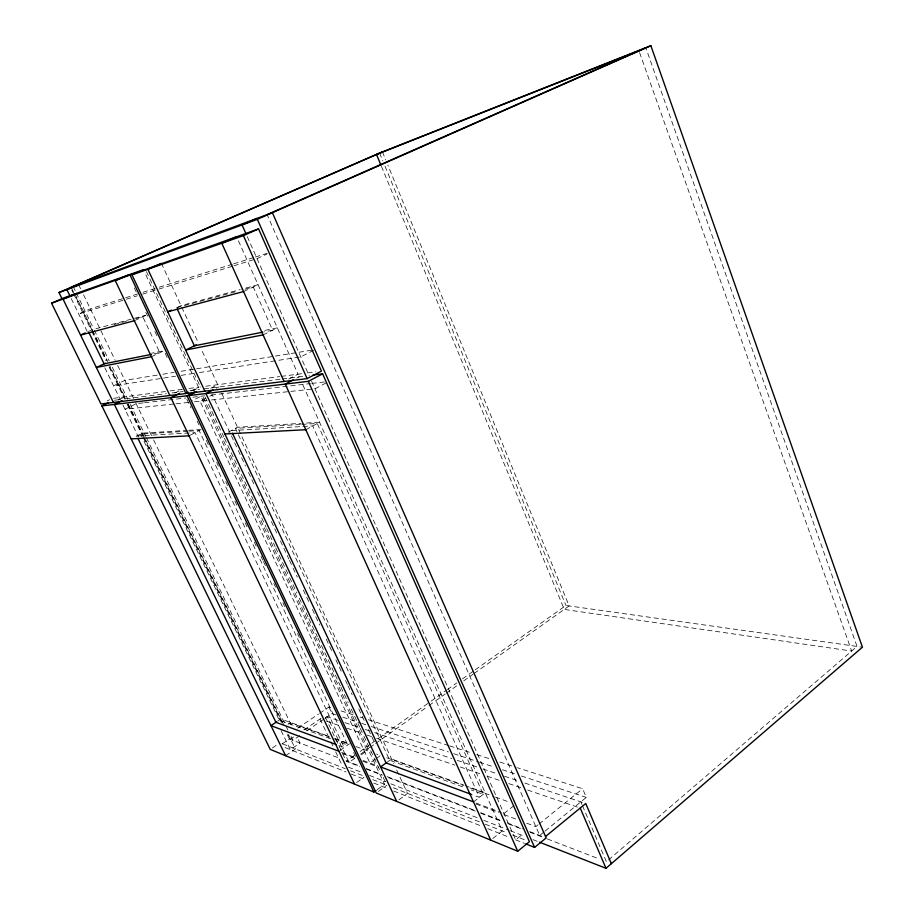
<?xml version="1.0" encoding="UTF-8"?>
<svg xmlns="http://www.w3.org/2000/svg" width="914" height="914" viewBox="0 0 914 914"><rect width="100%" height="100%" fill="white"/><g stroke="black" fill="none" stroke-linecap="round" stroke-linejoin="round"><path stroke-width="0.69" stroke-dasharray="4.57 3.43" d="M608.541 859.891L857.046 646.438L645.798 47.711M544.047 831.9L539.717 835.442L267.128 214.63M545.132 831.02L586.308 797.396L582.629 788.725L517.495 767.749M538.026 824.874L535.855 826.633L526.533 823.114M539.111 823.994L582.629 788.725M311.56 381.138L515.645 839.829L522.922 833.934M492.829 838.458L502.243 830.929L302.134 383.286M503.945 813.529L514.468 805.211M473.509 801.898L485.22 792.838L465.157 785.583M398.904 799.841L407.541 793.398L396.128 768.8M378.339 791.444L386.851 785.195M377.116 789.73L384.554 784.281L202.577 395.911M386.096 762.95L391.569 758.986L463.821 785.103M356.62 782.567L363.932 777.277M375.231 759.283L369.953 763.064L200.017 401.189L208.632 396.813M376.294 758.517L380.51 755.49L376.511 754.039M354.815 758.266L349.022 762.39L327.383 716.747M360.607 754.153L368.719 748.383M369.873 747.561L374.512 744.27M375.665 743.448L427.809 706.385M428.963 705.562L445.187 694.034M446.34 693.212L457.925 684.974M463.718 680.861L472.995 674.269M474.149 673.447L569.148 605.925L387.856 165.126M361.361 754.781L367.165 750.657L200.966 396.242L192.477 400.549M354.392 755.547L346.257 761.316L359.579 766.458M360.207 751.422L370.673 743.996M371.827 743.173L429.946 701.952M431.111 701.129L446.226 690.401M447.38 689.579L456.68 682.986M462.495 678.862L474.115 670.613M475.28 669.791L565.949 605.479L862.439 647.192M339.985 750.497L349.525 743.79M285.602 755.718L295.428 748.966L288.596 734.856M281.958 744.019L289.395 738.946L339.848 758.391M293.702 736.935L290.264 739.289L287.773 734.148M304.031 729.909L321.225 718.176M299.803 735.587L292.891 740.294L289.669 733.634M306.693 730.88L323.956 719.09M325.087 718.313L332.011 713.594L336.066 714.931M297.747 728.15L318.506 714.051M319.66 713.274L328.891 707.013L331.611 707.882M272.406 747.938L277.787 744.282M288.059 724.254L290.229 722.791L333.142 738.341M277.582 721.203L280.906 718.987L329.726 736.638M305.813 429.717L319.534 422.222L302.568 423.273M228.329 432.139L237.526 427.272L301.152 423.353M314.964 388.804L327.566 382.132M296.901 378.019L299.232 376.797M190.249 435.201L201.16 429.511M288.733 379.024L298.055 374.18L237.172 237.983M313.639 350.302L300.763 356.883L276.839 360.584M136.152 436.321L142.39 433.133L187.164 430.38M209.866 396.185L212.322 394.928L234.018 441.451M210.734 388.233L217.749 384.691L200.954 348.531M216.492 388.187L218.823 387.01M190.957 390.998L198.498 387.205L145.246 273.56M192.854 390.758L200.417 386.953M174.803 393.031L182.194 389.341L166.794 391.352M263.083 334.89L277.342 327.852L263.552 330.628M118.477 399.955L124.807 396.847L110.034 366.354M107.178 400.938L109.657 399.715M151.438 356.723L163.96 350.713L151.667 353.192M243.558 291.543L258.068 284.722L241.559 289.201M177.419 307.321L181.029 305.642L240.188 289.578M134.335 320.723L147.04 314.873M257.028 258.593L266.762 254.138M88.395 331.508L92.291 329.737L145.669 315.239M137.683 293.965L90.326 308.829L78.73 314.016L125.001 299.632M143.087 292.263L157.973 287.59M159.333 287.167L232.396 264.226M233.744 263.803L254.046 257.428M255.394 257.005L267.574 253.178M126.372 299.209L137.26 295.828M142.698 294.137L157.676 289.475M159.036 289.053L232.533 266.214M233.893 265.791L254.309 259.439M114.25 324.527L127.857 320.86M136.015 318.655L142.812 316.815L159.801 352.713L152.844 354.095M176.631 307.687L238.2 291.052M245.043 289.201L253.247 286.985L272.612 330.183L264.226 331.862M157.219 375.128L124.864 380.35L113.599 385.799L175.522 376.237M162.852 374.226L174.106 372.409M181.143 371.267L195.208 369.005M196.613 368.776L274.006 356.289M275.411 356.06L313.399 349.925M181.143 375.368L193.814 373.415M199.446 372.535L275.434 360.802M113.553 398.321L165.4 391.535M188.981 388.45L198.498 387.205M205.753 386.256L279.741 376.579M281.146 376.397L302.18 373.643M307.675 372.923L315.924 371.838M114.501 400.252L120.134 399.532M125.766 398.824L166.405 393.66M172.015 392.951L183.223 391.523M190.032 390.666L199.549 389.455M204.142 388.873L280.895 379.127M282.3 378.956L303.357 376.282M143.235 402.914L136.152 403.737L125.001 409.266L174.62 403.919M144.652 402.754L185.736 398.001M192.82 397.19L204.759 395.808M211.237 395.054L310.406 383.594M311.823 383.423L327.406 381.618M176.036 403.771L188.798 402.4M194.431 401.794L210.06 400.103M211.477 399.955L289.452 391.546M290.869 391.398L312.131 389.101M188.57 430.288L199.766 429.603M187.987 431.237L140.528 434.081L141.773 436.652M189.381 431.157L199.149 430.563L347.766 745.024L335.906 740.706M300.329 424.484L235.424 428.38L389.741 760.299L464.575 787.537M301.746 424.404L317.261 423.468L483.278 794.346L471.258 789.97M136.792 435.989L195.116 432.665L344.235 747.503L337.54 745.036M231.219 430.608L301.46 426.598M302.865 426.518L312.702 425.958L479.382 797.362L472.721 794.906M341.105 710.943L354.678 715.308M360.105 717.056L362.812 717.936M368.239 719.684L448.294 745.458M449.654 745.904L471.361 752.896M476.788 754.644L490.361 759.008M499.855 762.07L516.136 767.314M342.83 717.159L360.413 722.951M361.761 723.397L365.829 724.733M371.233 726.516L448.34 751.925M453.744 753.707L478.091 761.739M479.45 762.185L494.325 767.086M502.449 769.759L515.976 774.215M521.38 775.997L586.308 797.396M338.203 720.381L324.676 715.833L345.663 760.048M344.966 722.654L359.842 727.647M365.257 729.463L369.313 730.834M374.729 732.651L451.836 758.54M457.251 760.357L477.542 767.177M482.946 768.994L496.473 773.541M504.597 776.26L518.124 780.807M524.887 783.081L585.76 803.52M326.778 721.295L340.259 725.91M347.012 728.218L361.841 733.291M367.234 735.142L371.278 736.524M376.671 738.375L454.864 765.132M460.256 766.983L480.478 773.895M487.219 776.203L500.701 780.819M508.79 783.595L522.271 788.199M527.664 790.05L577.545 807.119M335.004 738.546L348.211 743.311M334.478 738.82L349.239 744.167M355.934 746.589L371.164 752.108M386.782 757.763L463.215 785.434M469.922 787.868L494.063 796.608M495.399 797.088L510.161 802.435M330.639 738.786L279.25 720.095L142.401 437.932M341.665 752.416L354.975 757.42M362.949 760.425L377.585 765.943M476.011 803.018L501.283 812.535M342.899 753.742L354.872 758.266M362.858 761.282L378.83 767.314M475.966 804.012L498.587 812.557M503.911 814.568L517.221 819.595M345.972 760.756L359.762 766.069M366.4 768.628L381.801 774.569M387.113 776.614L475.291 810.604M480.604 812.66L501.855 820.852M507.167 822.897L522.465 828.792M529.629 831.557L544.538 837.304M366.24 769.028L382.223 775.209M388.884 777.78L475.486 811.209M480.81 813.266L502.129 821.492M508.79 824.062L522.111 829.204M530.109 832.288L546.092 838.469M547.417 838.983L599.378 859.034M348.36 767.143L362.972 772.878M369.61 775.483L385.548 781.744M390.861 783.824L478.502 818.247M483.814 820.326L509.052 830.232M510.378 830.757L524.99 836.493M532.953 839.623L538.266 841.703M282.517 743.847L345.298 768.72M350.542 770.81L364.983 776.523M372.809 779.631L384.554 784.281M393.317 787.754L479.884 822.063M485.151 824.154L507.43 832.974M512.605 835.03L526.841 840.674M285.088 747.561L346.006 771.942M351.307 774.067L365.886 779.893M373.837 783.081L388.416 788.919M393.717 791.033L482.512 826.564M487.813 828.69L509.018 837.178M515.645 839.829L524.487 843.371M71.235 298.592L87.424 331.908M104.847 367.794L120.202 399.395M122.899 404.959L138.46 436.995M281.101 730.64L290.344 749.674L300.009 743.036L297.53 737.906M73.189 286.528L75.668 291.657M76.285 292.937L93.674 328.823M94.291 330.103L109.189 360.87M112.285 367.279L127.8 399.327M130.291 404.456L145.806 436.504M146.423 437.783L285.454 724.916M286.071 726.196L287.933 730.046M74.948 293.942L107.932 362.013M128.234 403.908L145.029 438.583M145.657 439.863L284.243 725.876M71.818 288.55L73.68 292.4M76.17 297.541L91.731 329.646M92.348 330.925L106.664 360.459M109.783 366.88L125.344 398.984M127.834 404.125L143.384 436.229M144.012 437.509L282.175 722.586M71.772 290.069L73.017 292.64M73.646 293.92L91.046 329.828M91.674 331.119L105.978 360.607M109.086 367.028L124.624 399.087M127.115 404.217L142.653 436.275M143.281 437.566L281.306 722.277M287.533 735.096L289.395 738.946M78.581 284.528L81.06 289.658M83.528 294.754L115.175 360.299M117.655 365.44L135.021 401.406M135.649 402.686L153.015 438.651M153.632 439.931L292.069 726.596M320.037 718.987L330.274 740.5M330.879 741.768L333.29 746.829M335.701 751.879L341.722 764.538M134.301 287.899L137.34 294.319M145.817 312.291L147.645 316.153M154.889 331.508L157.951 337.974M165.171 353.295L168.245 359.808M186.867 399.258L190.992 407.987M197.207 421.148L199.035 425.01M206.324 440.457L209.363 446.9M216.664 462.347L218.48 466.209M225.781 481.667L227.597 485.528M234.898 500.975L237.937 507.419M245.226 522.865L247.054 526.727M254.343 542.185L256.171 546.046M261.038 556.34L262.855 560.202M263.461 561.493L266.5 567.937M273.8 583.383L275.628 587.245M282.917 602.692L284.745 606.565M297.507 633.596L299.335 637.458M311.491 663.21L313.308 667.083M353.684 752.599L355.466 756.381M328.891 707.013L332.011 713.594M146.423 271.607L199.812 385.674M205.09 396.95L223.816 436.938M224.421 438.229L266.088 527.229M266.682 528.509L275.137 546.572M275.742 547.863L289.03 576.243M289.635 577.534L296.879 593.003M299.289 598.167L308.349 617.51M308.955 618.801L317.409 636.864M318.015 638.155L331.302 666.523M331.896 667.814L340.351 685.877M340.956 687.168L348.2 702.638M351.227 709.093L359.682 727.144M360.276 728.435L363.304 734.89M363.909 736.181L373.563 756.815M374.169 758.106L380.213 771.005M383.229 777.448L386.245 783.904M234.624 442.742L237.64 449.208M238.246 450.499L245.478 466.003M248.494 472.469L254.515 485.391M257.531 491.858L265.974 509.943M266.58 511.234L268.385 515.119M271.401 521.574L277.422 534.496M280.438 540.962L288.881 559.06M289.487 560.351L292.503 566.806M293.097 568.097L297.324 577.145M303.345 590.067L309.378 603M312.394 609.455L319.626 624.959M326.252 639.183L332.285 652.105M335.906 659.851L342.533 674.075M345.549 680.53L347.354 684.415M347.96 685.706L352.176 694.754M358.814 708.967L364.229 720.598M368.456 729.646L374.477 742.568M161.378 263.323L181.166 305.927M181.772 307.218L198.555 343.367M221.748 393.306L393.717 763.624M247.248 236.6L309.298 376.065M580.836 801.864L581.944 804.469M582.504 805.771L606.382 861.742M382.429 151.93L385.685 159.847M379.584 153.049L382.84 160.967M385.023 166.245L565.949 605.479M381.446 166.359L564.258 609.409L851.654 651.065L638.932 50.738"/><path stroke-width="1.37" d="M539.591 842.228L605.993 868.3L862.439 647.192L650.871 45.7L379.584 153.049L71.189 287.259M545.624 836.413L585.76 803.52L611.363 863.673M525.756 843.873L534.599 847.415L546.161 837.932L272.372 212.688L70.527 287.51L58.976 292.537L62.106 298.947M196.441 391.752L188.89 395.556L376.214 792.998L517.735 851.242L529.434 841.703L322.619 373.837L312.988 375.06M108.115 402.868L101.9 405.907L270.258 749.4L373.929 792.061L376.054 790.507M386.085 762.962L380.59 766.926L473.509 801.898M276.474 721.946L270.944 725.647L338.923 751.239M188.89 395.556L308.338 381.332L322.619 373.837M258.559 228.9L243.421 235.641L132.004 274.874L187.816 393.283L307.127 378.613L321.431 371.118L258.559 228.9L51.561 303.197L100.951 403.977L185.93 393.523L188.444 392.255M293.405 379.836L285.248 384.074L490.727 840.126M212.985 389.97L205.97 393.523L396.733 801.452M101.9 405.907L186.993 395.785L194.522 391.98M179.532 393.374L170.918 397.693L354.529 784.075M121.973 400.686L114.376 404.422L285.602 755.718M196.339 344.864L185.633 350.028L263.083 334.89M105.361 363.235L96.37 367.485L151.438 356.723M171.375 310.109L167.753 311.788L243.558 291.543M85.265 332.947L80.569 335.084L134.335 320.723M236.589 236.68L221.805 243.261L284.06 381.446M128.246 275.057L115.335 280.747L169.867 395.499M256.857 218.446L242.061 224.958L246.129 234.075M267.128 214.63L645.798 47.711M58.976 292.537L257.348 219.314L650.871 45.7M161.378 263.323L147.874 269.287L204.885 391.192M51.561 303.197L63.215 298.09L143.429 269.676M74.948 293.942L63.055 299.152L113.405 402.446M73.189 286.528L382.429 151.93M78.581 284.528L66.882 289.624L70.001 296.045M638.932 50.738L376.545 154.489L380.898 165.034M151.45 354.381L104.093 363.829L89.001 332.753M262.832 332.136L194.374 345.812L177.213 308.955M131.159 438.869L189.038 435.829M224.89 433.956L305.813 429.717M336.203 744.544L275.937 722.311L138.037 438.56M471.384 794.415L386.096 762.95L232.43 433.19M130.245 275.491L185.93 393.523M186.993 395.785L373.929 792.061M243.421 235.641L307.127 378.613M308.338 381.332L517.735 851.242M257.348 219.314L534.599 847.415M580.241 808.045L605.993 868.3"/></g></svg>
